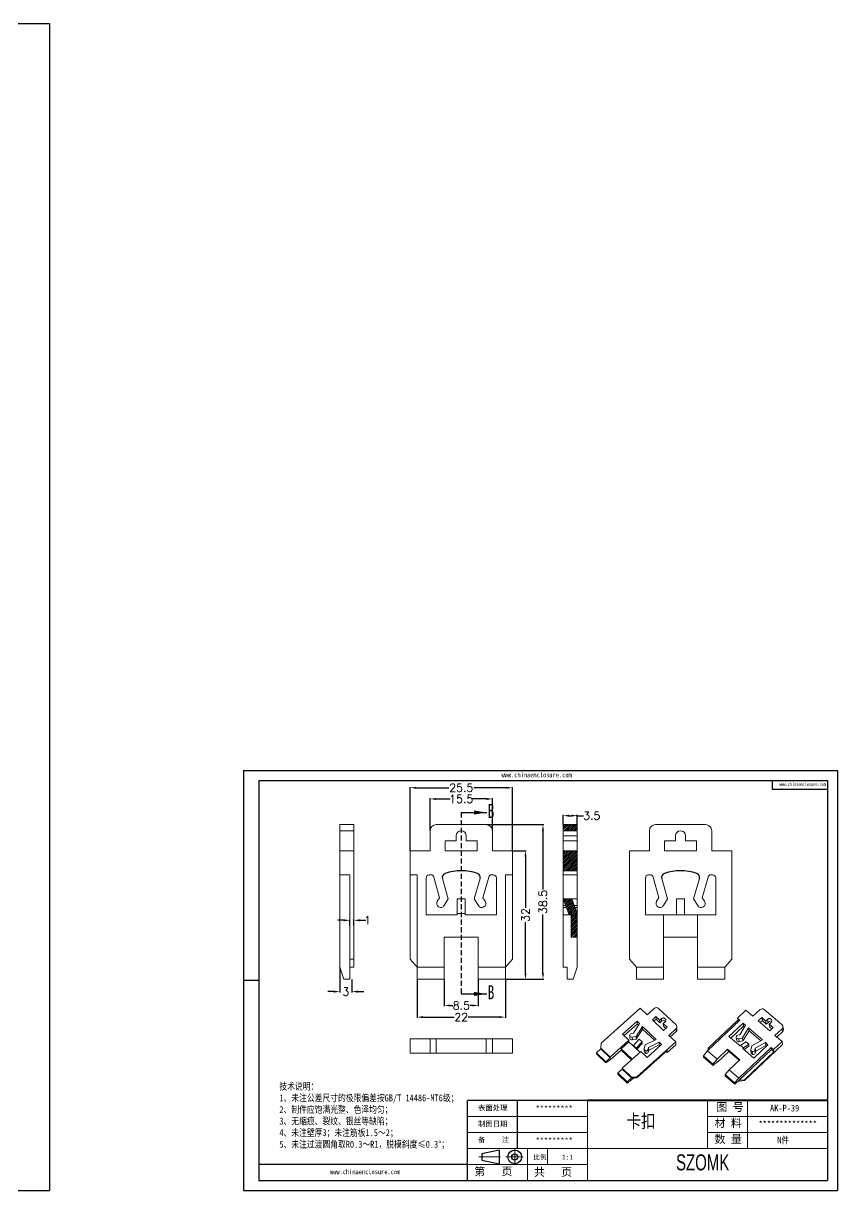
# Model space of a CAD drawing. Header units: inches. Extents: x 918 to 1969, y 1101 to 1392.
# Drawn here: x 1765.8 to 1968.7, y 1101 to 1391.8 of the extents above; entities that cross this region are included whole.
import ezdxf

# ---------------------------------------------------------------- set-up
doc = ezdxf.new("R2010")
doc.units = ezdxf.units.IN
doc.linetypes.add('CENTER2', pattern=[28.575, 19.05, -3.175, 3.175, -3.175])
doc.linetypes.add('HIDDEN', pattern=[1.905, 1.27, -0.635])
doc.layers.add('文字', color=81, linetype='Continuous')
for name, color, linetype, lineweight in [('粗实线', 7, 'Continuous', 30), ('细实线', 3, 'Continuous', 9), ('细点划线', 2, 'CENTER2', 9)]:
    doc.layers.add(name, color=color, linetype=linetype, lineweight=lineweight)
doc.styles.add('SLDTEXTSTYLE5', font='TXT', dxfattribs={"width": 0.7})
doc.styles.get("Standard").update_dxf_attribs({"font": 'txt', "bigfont": 'gbcbig.shx'})
doc.styles.add('宋体', font='', dxfattribs={"width": 0.8, "height": 3.5})
doc.styles.add('长仿宋', font='', dxfattribs={"width": 0.7, "height": 4})
doc.styles.get('宋体').set_extended_font_data('SimSun')
doc.styles.get('长仿宋').set_extended_font_data('SimSun')
doc.dimstyles.new('2', dxfattribs={"dimtxt": 2, "dimasz": 1.5, "dimexe": 0.18, "dimexo": 0.0625, "dimgap": 0.1, "dimtad": 0, "dimzin": 12, "dimdsep": 46, "dimtxsty": 'Standard', "dimcen": 0.5, "dimclrd": 3, "dimclre": 3, "dimadec": 0, "dimazin": 0, "dimtfac": 1, "dimtofl": 0, "dimtmove": 0, "dimatfit": 3, "dimfxl": 0, "dimtolj": 1, "dimtzin": 0, "dimarcsym": 0})

# ---------------------------------------------------------------- blocks, each defined once
blk = doc.blocks.new('*D100')
at = {"color": 3, "lineweight": -2, "transparency": 16777216}
for p, q in [((1900.37, 1192.24), (1900.37, 1194.59)), ((1901.87, 1194.41), (1902.37, 1194.41)), ((1903.87, 1192.24), (1903.87, 1194.59)), ((1903.87, 1194.41), (1905.37, 1194.41))]:
    blk.add_line(p, q, dxfattribs=at)
at = {"color": 3, "transparency": 16777216}
for points in [[(1901.87, 1194.66), (1901.87, 1194.16), (1900.37, 1194.41)], [(1902.37, 1194.66), (1902.37, 1194.16), (1903.87, 1194.41)]]:
    blk.add_solid(points, dxfattribs=at)
at = {"layer": 'Defpoints', "color": 0, "transparency": 16777216}
for p in [(1900.37, 1192.18), (1903.87, 1194.41), (1903.87, 1192.18)]:
    blk.add_point(p, dxfattribs=at)
at = {"color": 0, "transparency": 16777216, "insert": (1907.47, 1194.41), "char_height": 2, "attachment_point": 5}
blk.add_mtext('\\A1;3.5', dxfattribs=at)
blk = doc.blocks.new('*D101')
at = {"color": 3, "lineweight": -2, "transparency": 16777216}
for p, q in [((1887.76, 1185.68), (1891.14, 1185.68)), ((1890.96, 1184.18), (1890.96, 1171.44)), ((1890.96, 1155.18), (1890.96, 1167.91)), ((1886.01, 1153.68), (1891.14, 1153.68))]:
    blk.add_line(p, q, dxfattribs=at)
at = {"color": 3, "transparency": 16777216}
for points in [[(1890.71, 1184.18), (1891.21, 1184.18), (1890.96, 1185.68)], [(1890.71, 1155.18), (1891.21, 1155.18), (1890.96, 1153.68)]]:
    blk.add_solid(points, dxfattribs=at)
at = {"layer": 'Defpoints', "color": 0, "transparency": 16777216}
for p in [(1887.7, 1185.68), (1890.96, 1185.68), (1885.95, 1153.68)]:
    blk.add_point(p, dxfattribs=at)
at = {"color": 0, "transparency": 16777216, "insert": (1890.96, 1169.68), "char_height": 2, "attachment_point": 5, "rotation": 90}
blk.add_mtext('\\A1;32', dxfattribs=at)
blk = doc.blocks.new('*D102')
at = {"color": 3, "lineweight": -2, "transparency": 16777216}
for p, q in [((1881.26, 1192.18), (1895.49, 1192.18)), ((1895.31, 1190.68), (1895.31, 1176.03)), ((1895.31, 1155.18), (1895.31, 1169.83)), ((1886.01, 1153.68), (1895.49, 1153.68))]:
    blk.add_line(p, q, dxfattribs=at)
at = {"color": 3, "transparency": 16777216}
for points in [[(1895.06, 1190.68), (1895.56, 1190.68), (1895.31, 1192.18)], [(1895.06, 1155.18), (1895.56, 1155.18), (1895.31, 1153.68)]]:
    blk.add_solid(points, dxfattribs=at)
at = {"layer": 'Defpoints', "color": 0, "transparency": 16777216}
for p in [(1881.2, 1192.18), (1885.95, 1153.68), (1895.31, 1153.68)]:
    blk.add_point(p, dxfattribs=at)
at = {"color": 0, "transparency": 16777216, "insert": (1895.31, 1172.93), "char_height": 2, "attachment_point": 5, "rotation": 90}
blk.add_mtext('\\A1;38.5', dxfattribs=at)
blk = doc.blocks.new('*D103')
at = {"color": 3, "lineweight": -2, "transparency": 16777216}
for p, q in [((1870.7, 1153.61), (1870.7, 1146.95)), ((1879.2, 1153.61), (1879.2, 1146.95)), ((1872.2, 1147.13), (1872.85, 1147.13)), ((1877.7, 1147.13), (1877.05, 1147.13))]:
    blk.add_line(p, q, dxfattribs=at)
at = {"color": 3, "transparency": 16777216}
for points in [[(1872.2, 1147.38), (1872.2, 1146.88), (1870.7, 1147.13)], [(1877.7, 1147.38), (1877.7, 1146.88), (1879.2, 1147.13)]]:
    blk.add_solid(points, dxfattribs=at)
at = {"layer": 'Defpoints', "color": 0, "transparency": 16777216}
for p in [(1870.7, 1153.68), (1879.2, 1153.68), (1879.2, 1147.13)]:
    blk.add_point(p, dxfattribs=at)
at = {"color": 0, "transparency": 16777216, "insert": (1874.95, 1147.13), "char_height": 2, "attachment_point": 5}
blk.add_mtext('\\A1;8.5', dxfattribs=at)
blk = doc.blocks.new('*D104')
at = {"color": 3, "lineweight": -2, "transparency": 16777216}
for p, q in [((1863.95, 1153.61), (1863.95, 1144.06)), ((1885.95, 1153.61), (1885.95, 1144.06)), ((1865.45, 1144.24), (1873.18, 1144.24)), ((1884.45, 1144.24), (1876.71, 1144.24))]:
    blk.add_line(p, q, dxfattribs=at)
at = {"color": 3, "transparency": 16777216}
for points in [[(1865.45, 1144.49), (1865.45, 1143.99), (1863.95, 1144.24)], [(1884.45, 1144.49), (1884.45, 1143.99), (1885.95, 1144.24)]]:
    blk.add_solid(points, dxfattribs=at)
at = {"layer": 'Defpoints', "color": 0, "transparency": 16777216}
for p in [(1863.95, 1153.68), (1885.95, 1153.68), (1885.95, 1144.24)]:
    blk.add_point(p, dxfattribs=at)
at = {"color": 0, "transparency": 16777216, "insert": (1874.95, 1144.24), "char_height": 2, "attachment_point": 5}
blk.add_mtext('\\A1;22', dxfattribs=at)
blk = doc.blocks.new('*D105')
at = {"color": 3, "lineweight": -2, "transparency": 16777216}
for p, q in [((1867.2, 1190.74), (1867.2, 1198.75)), ((1868.7, 1198.57), (1872.18, 1198.57)), ((1881.2, 1198.57), (1877.71, 1198.57)), ((1882.7, 1190.74), (1882.7, 1198.75))]:
    blk.add_line(p, q, dxfattribs=at)
at = {"color": 3, "transparency": 16777216}
for points in [[(1868.7, 1198.82), (1868.7, 1198.32), (1867.2, 1198.57)], [(1881.2, 1198.82), (1881.2, 1198.32), (1882.7, 1198.57)]]:
    blk.add_solid(points, dxfattribs=at)
at = {"layer": 'Defpoints', "color": 0, "transparency": 16777216}
for p in [(1882.7, 1198.57), (1867.2, 1190.68), (1882.7, 1190.68)]:
    blk.add_point(p, dxfattribs=at)
at = {"color": 0, "transparency": 16777216, "insert": (1874.95, 1198.57), "char_height": 2, "attachment_point": 5}
blk.add_mtext('\\A1;15.5', dxfattribs=at)
blk = doc.blocks.new('*D106')
at = {"color": 3, "lineweight": -2, "transparency": 16777216}
for p, q in [((1862.2, 1185.74), (1862.2, 1201.55)), ((1863.7, 1201.37), (1871.85, 1201.37)), ((1886.2, 1201.37), (1878.05, 1201.37)), ((1887.7, 1185.74), (1887.7, 1201.55))]:
    blk.add_line(p, q, dxfattribs=at)
at = {"color": 3, "transparency": 16777216}
for points in [[(1863.7, 1201.62), (1863.7, 1201.12), (1862.2, 1201.37)], [(1886.2, 1201.62), (1886.2, 1201.12), (1887.7, 1201.37)]]:
    blk.add_solid(points, dxfattribs=at)
at = {"layer": 'Defpoints', "color": 0, "transparency": 16777216}
for p in [(1887.7, 1201.37), (1862.2, 1185.68), (1887.7, 1185.68)]:
    blk.add_point(p, dxfattribs=at)
at = {"color": 0, "transparency": 16777216, "insert": (1874.95, 1201.37), "char_height": 2, "attachment_point": 5}
blk.add_mtext('\\A1;25.5', dxfattribs=at)
blk = doc.blocks.new('*D107')
at = {"color": 3, "lineweight": -2, "transparency": 16777216}
for p, q in [((1845.69, 1168.35), (1844.19, 1168.35)), ((1847.19, 1167.08), (1847.19, 1168.53)), ((1848.19, 1167.08), (1848.19, 1168.53)), ((1849.69, 1168.35), (1851.19, 1168.35))]:
    blk.add_line(p, q, dxfattribs=at)
at = {"color": 3, "transparency": 16777216}
for points in [[(1845.69, 1168.6), (1845.69, 1168.1), (1847.19, 1168.35)], [(1849.69, 1168.6), (1849.69, 1168.1), (1848.19, 1168.35)]]:
    blk.add_solid(points, dxfattribs=at)
at = {"layer": 'Defpoints', "color": 0, "transparency": 16777216}
for p in [(1847.19, 1167.02), (1848.19, 1168.35), (1848.19, 1167.02)]:
    blk.add_point(p, dxfattribs=at)
at = {"color": 0, "transparency": 16777216, "insert": (1851.62, 1168.35), "char_height": 2, "attachment_point": 5}
blk.add_mtext('\\A1;1', dxfattribs=at)
blk = doc.blocks.new('*D108')
at = {"color": 3, "lineweight": -2, "transparency": 16777216}
for p, q in [((1844.69, 1156.61), (1844.69, 1150.4)), ((1847.69, 1153.61), (1847.69, 1150.4)), ((1843.19, 1150.58), (1841.69, 1150.58)), ((1849.19, 1150.58), (1850.69, 1150.58))]:
    blk.add_line(p, q, dxfattribs=at)
at = {"color": 3, "transparency": 16777216}
for points in [[(1843.19, 1150.83), (1843.19, 1150.33), (1844.69, 1150.58)], [(1849.19, 1150.83), (1849.19, 1150.33), (1847.69, 1150.58)]]:
    blk.add_solid(points, dxfattribs=at)
at = {"layer": 'Defpoints', "color": 0, "transparency": 16777216}
for p in [(1844.69, 1156.68), (1847.69, 1153.68), (1844.69, 1150.58)]:
    blk.add_point(p, dxfattribs=at)
at = {"color": 0, "transparency": 16777216, "insert": (1846.19, 1150.58), "char_height": 2, "attachment_point": 5}
blk.add_mtext('\\A1;3', dxfattribs=at)

msp = doc.modelspace()

# ---------------------------------------------------------------- hatches: boundary and pattern name
at = {"linetype": 'Continuous', "lineweight": 0}
h = msp.add_hatch(dxfattribs=at)
h.set_pattern_fill('ANSI31', color=4, scale=0.1, angle=3e-322, style=0)
h.paths.add_polyline_path([(1903.873, 1192.177), (1900.373, 1192.177), (1900.373, 1190.677), (1903.873, 1190.677)], flags=0)
h = msp.add_hatch()
h.set_pattern_fill('ANSI31', color=4, scale=0.1)
h.paths.add_polyline_path([(1903.873, 1185.677), (1900.373, 1185.677), (1900.373, 1180.677), (1903.873, 1180.677)])
h = msp.add_hatch(dxfattribs=at)
h.set_pattern_fill('ANSI31', color=4, scale=0.1, angle=3e-322, style=0)
h.paths.add_polyline_path([(1902.373, 1169.677), (1902.373, 1164.177), (1903.873, 1164.177), (1903.873, 1170.04), (1902.509, 1173.677), (1900.373, 1173.677), (1901.873, 1169.677)], flags=0)

# ---------------------------------------------------------------- linework, layer by layer
for p, q in [((1361.166, 1391.774), (1772.388, 1391.774)), ((1772.388, 1391.774), (1772.388, 1101.011)), ((1820.697, 1205.686), (1968.737, 1205.686)), ((1820.697, 1205.686), (1820.697, 1101.011)), ((1968.737, 1205.686), (1968.737, 1101.011)), ((1824.528, 1203.193), (1966.245, 1203.193)), ((1824.528, 1203.193), (1824.528, 1103.503)), ((1952.399, 1203.193), (1952.399, 1201.03)), ((1952.399, 1201.03), (1966.245, 1201.03)), ((1966.245, 1203.193), (1966.245, 1103.503)), ((1824.528, 1153.348), (1820.697, 1153.348)), ((1820.697, 1149.471), (1820.697, 1101.011)), ((1906.431, 1123.441), (1876.524, 1123.441)), ((1876.524, 1103.503), (1876.524, 1123.441)), ((1888.985, 1111.478), (1888.985, 1123.441)), ((1876.524, 1107.491), (1824.528, 1107.491)), ((1824.528, 1103.503), (1966.245, 1103.503)), ((1361.166, 1101.011), (1772.388, 1101.011)), ((1820.697, 1101.011), (1968.737, 1101.011)), ((1820.697, 1101.011), (1889.234, 1101.011))]:
    msp.add_line(p, q)
at = {"color": 1, "linetype": 'HIDDEN', "lineweight": 30}
msp.add_line((1874.946, 1195.2), (1874.946, 1150.015), dxfattribs=at)
at = {"color": 7, "linetype": 'Continuous', "lineweight": 30}
for p, q in [((1874.946, 1195.2), (1881.296, 1195.2)), ((1874.946, 1150.015), (1881.296, 1150.015))]:
    msp.add_line(p, q, dxfattribs=at)
at = {"color": 7, "linetype": 'Continuous', "lineweight": 15}
for p, q in [((1844.691, 1192.177), (1848.191, 1192.177)), ((1844.691, 1190.677), (1844.691, 1192.177)), ((1848.191, 1192.177), (1848.191, 1190.677)), ((1881.196, 1192.177), (1868.696, 1192.177)), ((1900.373, 1192.177), (1900.373, 1190.677)), ((1900.373, 1192.177), (1903.873, 1192.177)), ((1903.873, 1192.177), (1903.873, 1190.677)), ((1923.345, 1192.177), (1935.845, 1192.177)), ((1848.191, 1190.677), (1844.691, 1190.677)), ((1844.691, 1185.677), (1844.691, 1190.677)), ((1848.191, 1185.677), (1848.191, 1190.677)), ((1867.196, 1185.677), (1867.196, 1190.677)), ((1873.696, 1189.427), (1873.696, 1188.177)), ((1876.196, 1188.177), (1876.196, 1189.427)), ((1882.696, 1185.677), (1882.696, 1190.677)), ((1900.373, 1190.677), (1900.373, 1189.427)), ((1903.873, 1190.677), (1900.373, 1190.677)), ((1900.373, 1189.427), (1903.873, 1189.427)), ((1900.373, 1189.427), (1900.373, 1188.177)), ((1903.873, 1189.427), (1903.873, 1190.677)), ((1903.873, 1188.177), (1903.873, 1189.427)), ((1921.845, 1185.677), (1921.845, 1190.677)), ((1928.345, 1189.427), (1928.345, 1188.177)), ((1930.845, 1188.177), (1930.845, 1189.427)), ((1937.345, 1185.677), (1937.345, 1190.677)), ((1870.946, 1188.177), (1870.946, 1185.677)), ((1873.696, 1188.177), (1870.946, 1188.177)), ((1878.946, 1188.177), (1876.196, 1188.177)), ((1878.946, 1185.677), (1878.946, 1188.177)), ((1903.873, 1188.177), (1900.373, 1188.177)), ((1900.373, 1188.177), (1900.373, 1185.677)), ((1903.873, 1185.677), (1903.873, 1188.177)), ((1928.345, 1188.177), (1925.595, 1188.177)), ((1925.595, 1188.177), (1925.595, 1185.677)), ((1933.595, 1188.177), (1930.845, 1188.177)), ((1933.595, 1185.677), (1933.595, 1188.177)), ((1844.691, 1179.677), (1844.691, 1185.677)), ((1848.191, 1185.677), (1844.691, 1185.677)), ((1848.191, 1158.677), (1848.191, 1185.677)), ((1862.196, 1185.677), (1862.196, 1179.677)), ((1862.196, 1185.677), (1867.196, 1185.677)), ((1870.946, 1185.677), (1878.946, 1185.677)), ((1887.696, 1185.677), (1882.696, 1185.677)), ((1887.696, 1179.677), (1887.696, 1185.677)), ((1900.373, 1185.677), (1900.373, 1179.677)), ((1900.373, 1185.677), (1903.873, 1185.677)), ((1903.873, 1185.677), (1903.873, 1179.677)), ((1916.845, 1158.677), (1916.845, 1185.677)), ((1916.845, 1185.677), (1921.845, 1185.677)), ((1925.595, 1185.677), (1933.595, 1185.677)), ((1942.345, 1185.677), (1937.345, 1185.677)), ((1942.345, 1185.677), (1942.345, 1158.677)), ((1903.873, 1180.677), (1900.373, 1180.677)), ((1847.191, 1179.677), (1844.691, 1179.677)), ((1844.691, 1156.677), (1844.691, 1179.677)), ((1847.191, 1179.677), (1847.191, 1158.677)), ((1863.946, 1179.677), (1862.196, 1179.677)), ((1862.196, 1179.677), (1862.196, 1158.677)), ((1863.946, 1156.677), (1863.946, 1179.677)), ((1866.196, 1178.927), (1866.196, 1169.677)), ((1867.376, 1179.677), (1866.946, 1179.677)), ((1868.099, 1179.129), (1869.533, 1173.985)), ((1871.696, 1173.677), (1870.267, 1178.798)), ((1878.196, 1173.677), (1879.624, 1178.798)), ((1881.793, 1179.129), (1880.358, 1173.985)), ((1882.946, 1179.677), (1882.515, 1179.677)), ((1883.696, 1169.677), (1883.696, 1178.927)), ((1885.946, 1179.677), (1887.696, 1179.677)), ((1885.946, 1156.677), (1885.946, 1179.677)), ((1887.696, 1179.677), (1887.696, 1158.677)), ((1903.873, 1179.677), (1900.373, 1179.677)), ((1900.373, 1173.677), (1900.373, 1179.677)), ((1903.873, 1173.677), (1903.873, 1179.677)), ((1920.845, 1178.927), (1920.845, 1169.677)), ((1922.025, 1179.677), (1921.595, 1179.677)), ((1922.748, 1179.129), (1924.183, 1173.985)), ((1926.345, 1173.677), (1924.916, 1178.798)), ((1932.845, 1173.677), (1934.273, 1178.798)), ((1936.442, 1179.129), (1935.007, 1173.985)), ((1937.595, 1179.677), (1937.164, 1179.677)), ((1938.345, 1169.677), (1938.345, 1178.927)), ((1869.533, 1173.985), (1868.973, 1173.081)), ((1870.672, 1172.027), (1871.696, 1173.677)), ((1873.946, 1170.04), (1873.946, 1173.677)), ((1873.946, 1173.677), (1875.946, 1173.677)), ((1875.946, 1170.04), (1875.946, 1173.677)), ((1879.219, 1172.027), (1878.196, 1173.677)), ((1880.358, 1173.985), (1880.919, 1173.081)), ((1901.873, 1169.677), (1900.373, 1173.677)), ((1902.509, 1173.677), (1900.373, 1173.677)), ((1900.373, 1172.027), (1900.373, 1173.677)), ((1900.373, 1171.554), (1900.373, 1172.027)), ((1902.509, 1173.677), (1903.873, 1170.04)), ((1902.509, 1173.677), (1903.873, 1173.677)), ((1903.873, 1172.027), (1903.873, 1173.677)), ((1903.873, 1172.027), (1903.873, 1171.554)), ((1924.183, 1173.985), (1923.622, 1173.081)), ((1925.322, 1172.027), (1926.345, 1173.677)), ((1928.595, 1169.677), (1928.595, 1173.677)), ((1930.595, 1173.677), (1928.595, 1173.677)), ((1930.595, 1169.677), (1930.595, 1173.677)), ((1933.868, 1172.027), (1932.845, 1173.677)), ((1935.007, 1173.985), (1935.568, 1173.081)), ((1866.196, 1169.677), (1873.946, 1169.677)), ((1873.946, 1170.04), (1875.946, 1170.04)), ((1873.946, 1169.677), (1873.946, 1170.04)), ((1875.946, 1170.04), (1875.946, 1169.677)), ((1875.946, 1169.677), (1883.696, 1169.677)), ((1900.373, 1171.554), (1901.169, 1171.554)), ((1900.373, 1171.554), (1900.373, 1169.677)), ((1901.873, 1169.677), (1900.373, 1169.677)), ((1900.373, 1156.677), (1900.373, 1169.677)), ((1902.373, 1169.677), (1901.873, 1169.677)), ((1902.373, 1164.177), (1902.373, 1169.677)), ((1903.305, 1171.554), (1903.873, 1171.554)), ((1903.873, 1170.04), (1903.873, 1171.554)), ((1903.873, 1170.04), (1903.873, 1164.177)), ((1920.845, 1169.677), (1925.345, 1169.677)), ((1925.345, 1156.677), (1925.345, 1169.677)), ((1928.595, 1169.677), (1925.345, 1169.677)), ((1928.595, 1169.677), (1930.595, 1169.677)), ((1933.845, 1169.677), (1930.595, 1169.677)), ((1933.845, 1169.677), (1933.845, 1156.677)), ((1933.845, 1169.677), (1938.345, 1169.677)), ((1879.196, 1164.177), (1870.696, 1164.177)), ((1870.696, 1164.177), (1870.696, 1156.677)), ((1879.196, 1156.677), (1879.196, 1164.177)), ((1903.873, 1164.177), (1902.373, 1164.177)), ((1903.873, 1156.677), (1903.873, 1164.177)), ((1925.345, 1164.177), (1933.845, 1164.177)), ((1847.191, 1156.677), (1847.191, 1158.677)), ((1848.191, 1158.677), (1847.191, 1158.677)), ((1848.191, 1158.677), (1848.191, 1156.677)), ((1863.946, 1156.677), (1862.196, 1158.677)), ((1885.946, 1156.677), (1887.696, 1158.677)), ((1916.845, 1158.677), (1918.595, 1156.677)), ((1942.345, 1158.677), (1940.595, 1156.677)), ((1845.691, 1153.677), (1844.691, 1156.677)), ((1848.191, 1156.677), (1847.191, 1156.677)), ((1847.191, 1156.677), (1847.191, 1153.677)), ((1870.696, 1156.677), (1863.946, 1156.677)), ((1863.946, 1156.677), (1863.946, 1153.677)), ((1870.696, 1156.677), (1870.696, 1153.677)), ((1885.946, 1156.677), (1879.196, 1156.677)), ((1879.196, 1153.677), (1879.196, 1156.677)), ((1885.946, 1153.677), (1885.946, 1156.677)), ((1900.373, 1156.677), (1901.373, 1156.677)), ((1901.373, 1156.677), (1901.373, 1153.677)), ((1902.873, 1153.677), (1903.873, 1156.677)), ((1925.345, 1156.677), (1918.595, 1156.677)), ((1918.595, 1156.677), (1918.595, 1153.677)), ((1925.345, 1156.677), (1925.345, 1153.677)), ((1940.595, 1156.677), (1933.845, 1156.677)), ((1933.845, 1153.677), (1933.845, 1156.677)), ((1940.595, 1153.677), (1940.595, 1156.677)), ((1847.191, 1153.677), (1845.691, 1153.677)), ((1870.696, 1153.677), (1863.946, 1153.677)), ((1885.946, 1153.677), (1879.196, 1153.677)), ((1902.873, 1153.677), (1901.373, 1153.677)), ((1918.595, 1153.677), (1925.345, 1153.677)), ((1933.845, 1153.677), (1940.595, 1153.677)), ((1909.828, 1137.745), (1919.515, 1146.448)), ((1919.515, 1146.448), (1921.256, 1144.8)), ((1921.256, 1144.8), (1923.05, 1146.412)), ((1924.111, 1146.401), (1928.464, 1142.281)), ((1945.872, 1145.979), (1943.763, 1143.989)), ((1945.872, 1145.979), (1947.641, 1144.439)), ((1947.641, 1144.439), (1949.399, 1146.097)), ((1954.878, 1142.283), (1950.457, 1146.132)), ((1918.755, 1143.196), (1915.168, 1139.973)), ((1919.365, 1142.619), (1918.755, 1143.196)), ((1918.755, 1143.196), (1918.771, 1142.518)), ((1923.459, 1144.37), (1922.562, 1143.564)), ((1922.562, 1143.564), (1925.348, 1140.927)), ((1922.937, 1143.209), (1923.475, 1143.692)), ((1924.417, 1143.463), (1923.459, 1144.37)), ((1923.459, 1144.37), (1923.475, 1143.692)), ((1923.475, 1143.692), (1924.432, 1142.786)), ((1924.865, 1143.866), (1924.417, 1143.463)), ((1924.432, 1142.786), (1924.417, 1143.463)), ((1924.432, 1142.786), (1924.881, 1143.189)), ((1924.865, 1143.866), (1924.881, 1143.189)), ((1925.287, 1142.639), (1925.736, 1143.042)), ((1936.296, 1135.824), (1944.382, 1143.45)), ((1943.853, 1143.457), (1936.47, 1136.494)), ((1945.178, 1142.757), (1941.662, 1139.442)), ((1944.382, 1143.45), (1943.763, 1143.989)), ((1943.853, 1143.457), (1943.763, 1143.989)), ((1944.132, 1143.214), (1943.853, 1143.457)), ((1945.797, 1142.218), (1945.178, 1142.757)), ((1945.304, 1142.013), (1945.178, 1142.757)), ((1949.846, 1144.113), (1948.968, 1143.284)), ((1948.968, 1143.284), (1951.797, 1140.821)), ((1949.443, 1142.87), (1949.972, 1143.369)), ((1950.819, 1143.266), (1949.846, 1144.113)), ((1949.972, 1143.369), (1949.846, 1144.113)), ((1949.972, 1143.369), (1950.945, 1142.522)), ((1951.259, 1143.681), (1950.819, 1143.266)), ((1950.945, 1142.522), (1950.819, 1143.266)), ((1950.945, 1142.522), (1951.384, 1142.936)), ((1951.384, 1142.936), (1951.259, 1143.681)), ((1951.703, 1142.496), (1952.143, 1142.911)), ((1915.168, 1139.973), (1916.735, 1138.489)), ((1915.543, 1139.618), (1918.771, 1142.518)), ((1917.876, 1140.261), (1917.356, 1140.154)), ((1919.365, 1142.619), (1917.876, 1140.261)), ((1918.518, 1139.449), (1920.088, 1141.935)), ((1918.534, 1138.771), (1920.103, 1141.257)), ((1918.771, 1142.518), (1919.103, 1142.204)), ((1923.517, 1138.689), (1920.088, 1141.935)), ((1920.088, 1141.935), (1920.103, 1141.257)), ((1920.103, 1141.257), (1923.06, 1138.458)), ((1926.245, 1141.733), (1925.287, 1142.639)), ((1925.287, 1142.639), (1925.303, 1141.962)), ((1925.303, 1141.962), (1925.886, 1141.41)), ((1925.348, 1140.927), (1926.245, 1141.733)), ((1926.654, 1139.691), (1928.448, 1141.303)), ((1927.029, 1139.337), (1928.463, 1140.625)), ((1928.463, 1140.625), (1928.448, 1141.303)), ((1928.691, 1141.137), (1928.675, 1141.814)), ((1942.138, 1139.027), (1945.304, 1142.013)), ((1944.358, 1139.842), (1943.841, 1139.715)), ((1945.797, 1142.218), (1944.358, 1139.842)), ((1945.014, 1139.074), (1946.531, 1141.579)), ((1945.14, 1138.33), (1946.657, 1140.835)), ((1945.304, 1142.013), (1945.545, 1141.803)), ((1950.015, 1138.547), (1946.531, 1141.579)), ((1946.657, 1140.835), (1946.531, 1141.579)), ((1946.657, 1140.835), (1949.566, 1138.302)), ((1952.676, 1141.65), (1951.703, 1142.496)), ((1951.703, 1142.496), (1951.829, 1141.752)), ((1951.797, 1140.821), (1952.676, 1141.65)), ((1951.829, 1141.752), (1952.326, 1141.319)), ((1953.124, 1139.666), (1954.882, 1141.324)), ((1953.6, 1139.252), (1955.007, 1140.579)), ((1955.007, 1140.579), (1954.882, 1141.324)), ((1955.216, 1141.166), (1955.09, 1141.911)), ((1862.196, 1138.795), (1862.196, 1135.295)), ((1862.196, 1138.795), (1867.196, 1138.795)), ((1867.196, 1135.295), (1867.196, 1138.795)), ((1867.196, 1138.795), (1868.696, 1138.795)), ((1868.696, 1138.795), (1868.696, 1135.295)), ((1881.196, 1138.795), (1868.696, 1138.795)), ((1881.196, 1135.295), (1881.196, 1138.795)), ((1881.196, 1138.795), (1882.696, 1138.795)), ((1882.696, 1138.795), (1882.696, 1135.295)), ((1887.696, 1138.795), (1882.696, 1138.795)), ((1887.696, 1138.795), (1887.696, 1135.295)), ((1909.828, 1137.745), (1909.72, 1136.524)), ((1912.071, 1134.299), (1916.735, 1138.489)), ((1916.744, 1138.102), (1914.771, 1136.329)), ((1916.744, 1138.102), (1916.735, 1138.489)), ((1917.876, 1137.031), (1916.744, 1138.102)), ((1916.963, 1139.693), (1916.979, 1139.015)), ((1916.99, 1138.927), (1916.975, 1139.604)), ((1916.99, 1138.927), (1916.979, 1139.015)), ((1917.57, 1139.254), (1918.518, 1139.449)), ((1917.57, 1139.254), (1917.585, 1138.577)), ((1917.585, 1138.577), (1918.534, 1138.771)), ((1917.873, 1137.128), (1919.302, 1138.708)), ((1917.873, 1137.128), (1918.57, 1136.469)), ((1917.876, 1137.031), (1917.873, 1137.128)), ((1918.572, 1136.372), (1917.876, 1137.031)), ((1918.518, 1139.449), (1918.534, 1138.771)), ((1918.57, 1136.469), (1919.998, 1138.048)), ((1928.395, 1138.043), (1918.709, 1129.341)), ((1918.73, 1136.222), (1920.008, 1137.635)), ((1919.998, 1138.048), (1919.302, 1138.708)), ((1920.008, 1137.635), (1919.998, 1138.048)), ((1920.546, 1136.438), (1920.782, 1137.307)), ((1920.782, 1137.307), (1923.517, 1138.689)), ((1921.262, 1134.205), (1924.85, 1137.428)), ((1924.24, 1138.005), (1921.645, 1136.693)), ((1924.256, 1137.327), (1921.661, 1136.016)), ((1924.85, 1137.428), (1924.24, 1138.005)), ((1924.24, 1138.005), (1924.256, 1137.327)), ((1924.256, 1137.327), (1924.49, 1137.105)), ((1928.411, 1137.366), (1926.258, 1135.432)), ((1928.395, 1138.043), (1926.654, 1139.691)), ((1928.395, 1138.043), (1928.411, 1137.366)), ((1941.662, 1139.442), (1944.404, 1137.055)), ((1943.464, 1139.195), (1943.589, 1138.451)), ((1943.472, 1139.159), (1943.597, 1138.415)), ((1943.597, 1138.415), (1943.589, 1138.451)), ((1944.072, 1138.842), (1945.014, 1139.074)), ((1944.072, 1138.842), (1944.198, 1138.098)), ((1944.198, 1138.098), (1945.14, 1138.33)), ((1944.404, 1137.055), (1944.531, 1137.175)), ((1944.531, 1137.175), (1945.859, 1138.091)), ((1944.531, 1137.175), (1945.239, 1136.559)), ((1945.14, 1138.33), (1945.014, 1139.074)), ((1945.239, 1136.559), (1946.567, 1137.475)), ((1945.416, 1136.174), (1946.643, 1137.021)), ((1945.526, 1128.429), (1955.018, 1137.382)), ((1945.859, 1138.091), (1946.567, 1137.475)), ((1946.567, 1137.475), (1946.643, 1137.021)), ((1947.095, 1136.21), (1947.313, 1137.073)), ((1947.313, 1137.073), (1950.015, 1138.547)), ((1947.853, 1134.053), (1951.368, 1137.368)), ((1950.749, 1137.907), (1948.187, 1136.509)), ((1950.875, 1137.163), (1948.312, 1135.765)), ((1951.368, 1137.368), (1950.749, 1137.907)), ((1950.875, 1137.163), (1950.749, 1137.907)), ((1950.875, 1137.163), (1951.018, 1137.038)), ((1952.783, 1136.137), (1954.892, 1138.126)), ((1954.892, 1138.126), (1953.124, 1139.666)), ((1955.018, 1137.382), (1954.892, 1138.126)), ((1862.196, 1135.295), (1867.196, 1135.295)), ((1868.696, 1135.295), (1867.196, 1135.295)), ((1881.196, 1135.295), (1868.696, 1135.295)), ((1882.696, 1135.295), (1881.196, 1135.295)), ((1887.696, 1135.295), (1882.696, 1135.295)), ((1909.725, 1136.33), (1908.649, 1135.364)), ((1908.649, 1135.364), (1910.999, 1133.139)), ((1908.649, 1135.364), (1908.655, 1135.073)), ((1908.655, 1135.073), (1911.006, 1132.848)), ((1912.071, 1134.299), (1909.72, 1136.524)), ((1909.72, 1136.524), (1909.725, 1136.33)), ((1912.075, 1134.106), (1909.725, 1136.33)), ((1912.075, 1134.106), (1910.999, 1133.139)), ((1912.071, 1134.299), (1912.075, 1134.106)), ((1912.087, 1133.622), (1914.777, 1136.039)), ((1914.771, 1136.329), (1914.777, 1136.039)), ((1914.771, 1136.329), (1917.516, 1133.731)), ((1914.777, 1136.039), (1917.362, 1133.592)), ((1919.695, 1135.688), (1915.031, 1131.498)), ((1918.572, 1136.372), (1918.57, 1136.469)), ((1919.49, 1135.503), (1918.572, 1136.372)), ((1926.247, 1135.916), (1918.713, 1129.147)), ((1919.695, 1135.688), (1921.262, 1134.205)), ((1920.531, 1136.316), (1920.547, 1135.638)), ((1920.925, 1135.202), (1920.91, 1135.88)), ((1921.645, 1136.693), (1921.516, 1136.217)), ((1921.516, 1136.217), (1921.532, 1135.54)), ((1921.661, 1136.016), (1921.532, 1135.54)), ((1921.645, 1136.693), (1921.661, 1136.016)), ((1925.99, 1135.685), (1926.258, 1135.432)), ((1926.247, 1135.916), (1926.258, 1135.432)), ((1936.296, 1135.824), (1935.278, 1134.617)), ((1937.665, 1132.538), (1935.278, 1134.617)), ((1935.332, 1134.298), (1935.278, 1134.617)), ((1937.719, 1132.219), (1935.332, 1134.298)), ((1938.684, 1133.745), (1936.296, 1135.824)), ((1936.432, 1135.952), (1936.47, 1136.494)), ((1941.321, 1136.232), (1938.684, 1133.745)), ((1941.646, 1135.677), (1938.81, 1133.001)), ((1944.327, 1133.615), (1941.321, 1136.232)), ((1941.375, 1135.913), (1941.321, 1136.232)), ((1944.177, 1133.473), (1941.375, 1135.913)), ((1944.078, 1129.049), (1952.164, 1136.676)), ((1944.168, 1128.518), (1952.254, 1136.144)), ((1945.239, 1136.559), (1945.111, 1136.439)), ((1945.111, 1136.439), (1947.853, 1134.053)), ((1952.873, 1135.605), (1945.49, 1128.642)), ((1947.088, 1136.04), (1947.214, 1135.296)), ((1947.469, 1135.679), (1947.595, 1134.935)), ((1948.187, 1136.509), (1948.067, 1136.037)), ((1948.067, 1136.037), (1948.193, 1135.292)), ((1948.312, 1135.765), (1948.187, 1136.509)), ((1948.312, 1135.765), (1948.193, 1135.292)), ((1952.254, 1136.144), (1952.164, 1136.676)), ((1952.164, 1136.676), (1952.783, 1136.137)), ((1952.254, 1136.144), (1952.873, 1135.605)), ((1952.873, 1135.605), (1952.783, 1136.137)), ((1911.006, 1132.848), (1910.999, 1133.139)), ((1911.006, 1132.848), (1912.087, 1133.622)), ((1913.959, 1130.337), (1915.035, 1131.304)), ((1917.382, 1129.273), (1915.031, 1131.498)), ((1915.035, 1131.304), (1915.031, 1131.498)), ((1917.386, 1129.08), (1915.035, 1131.304)), ((1938.684, 1133.745), (1937.665, 1132.538)), ((1937.719, 1132.219), (1937.665, 1132.538)), ((1937.719, 1132.219), (1938.774, 1133.214)), ((1938.674, 1133.119), (1938.81, 1133.001)), ((1938.774, 1133.214), (1938.81, 1133.001)), ((1940.672, 1129.921), (1941.691, 1131.128)), ((1941.691, 1131.128), (1944.327, 1133.615)), ((1944.078, 1129.049), (1941.691, 1131.128)), ((1913.959, 1130.337), (1916.31, 1128.113)), ((1913.959, 1130.337), (1913.966, 1130.047)), ((1913.966, 1130.047), (1916.316, 1127.822)), ((1916.31, 1128.113), (1917.386, 1129.08)), ((1917.397, 1128.595), (1916.316, 1127.822)), ((1918.709, 1129.341), (1917.382, 1129.273)), ((1917.382, 1129.273), (1917.386, 1129.08)), ((1917.386, 1129.08), (1918.713, 1129.147)), ((1917.397, 1128.595), (1917.969, 1129.109)), ((1918.709, 1129.341), (1918.713, 1129.147)), ((1943.06, 1127.842), (1940.672, 1129.921)), ((1940.672, 1129.921), (1940.726, 1129.602)), ((1943.114, 1127.523), (1940.726, 1129.602)), ((1943.06, 1127.842), (1944.078, 1129.049)), ((1944.168, 1128.518), (1943.114, 1127.523)), ((1944.068, 1128.423), (1944.204, 1128.305)), ((1944.168, 1128.518), (1945.49, 1128.642)), ((1944.204, 1128.305), (1944.168, 1128.518)), ((1945.526, 1128.429), (1944.204, 1128.305)), ((1945.526, 1128.429), (1945.49, 1128.642)), ((1916.31, 1128.113), (1916.316, 1127.822)), ((1943.114, 1127.523), (1943.06, 1127.842))]:
    msp.add_line(p, q, dxfattribs=at)
at = {"color": 8, "linetype": 'Continuous', "lineweight": 15}
for p, q in [((1900.373, 1172.027), (1900.992, 1172.027)), ((1903.128, 1172.027), (1903.873, 1172.027))]:
    msp.add_line(p, q, dxfattribs=at)
at = {"color": 7, "linetype": 'Continuous', "lineweight": 15, "flags": 128}
for points in [[(1925.736, 1143.042), (1925.804, 1143.114), (1925.858, 1143.196), (1925.897, 1143.284), (1925.919, 1143.377), (1925.925, 1143.472), (1925.914, 1143.566), (1925.886, 1143.658), (1925.842, 1143.744), (1925.783, 1143.822), (1925.711, 1143.89), (1925.628, 1143.946), (1925.536, 1143.989), (1925.438, 1144.017), (1925.336, 1144.03), (1925.232, 1144.027), (1925.131, 1144.008), (1925.034, 1143.975), (1924.945, 1143.927), (1924.865, 1143.866)], [(1952.143, 1142.911), (1952.209, 1142.984), (1952.262, 1143.066), (1952.299, 1143.154), (1952.32, 1143.247), (1952.323, 1143.34), (1952.31, 1143.432), (1952.281, 1143.521), (1952.235, 1143.603), (1952.175, 1143.677), (1952.102, 1143.741), (1952.018, 1143.792), (1951.926, 1143.83), (1951.827, 1143.853), (1951.725, 1143.861), (1951.622, 1143.854), (1951.521, 1143.832), (1951.425, 1143.794), (1951.337, 1143.744), (1951.259, 1143.681)]]:
    msp.add_lwpolyline(points, dxfattribs=at)
at = {"color": 7, "linetype": 'Continuous', "lineweight": 15}
for centre, radius, start, end in [((1868.696, 1190.677), 1.5, 90, 180), ((1881.196, 1190.677), 1.5, 0, 90), ((1923.345, 1190.677), 1.5, 90, 180), ((1935.845, 1190.677), 1.5, 0, 90), ((1874.946, 1189.427), 1.25, 0, 180), ((1929.595, 1189.427), 1.25, 0, 180), ((1866.946, 1178.927), 0.75, 90, 180), ((1867.376, 1178.927), 0.75, 15.58599, 90), ((1882.515, 1178.927), 0.75, 90, 164.41401), ((1882.946, 1178.927), 0.75, 0, 90), ((1921.595, 1178.927), 0.75, 90, 180), ((1922.025, 1178.927), 0.75, 15.58599, 90), ((1937.164, 1178.927), 0.75, 90, 164.41401), ((1937.595, 1178.927), 0.75, 0, 90), ((1869.822, 1172.554), 1, 148.19645, 238.19645), ((1869.822, 1172.554), 1, 238.19645, 328.19645), ((1880.069, 1172.554), 1, 211.80355, 301.80355), ((1880.069, 1172.554), 1, 301.80355, 31.80355), ((1924.472, 1172.554), 1, 148.19645, 238.19645), ((1924.472, 1172.554), 1, 238.19645, 328.19645), ((1934.718, 1172.554), 1, 211.80355, 301.80355), ((1934.718, 1172.554), 1, 301.80355, 31.80355), ((1923.574, 1145.818), 0.792, 47.38767, 131.43306), ((1949.948, 1145.514), 0.8, 50.5295, 133.30958), ((1925.317, 1142.699), 0.656, 40.74025, 131.70416), ((1951.843, 1142.446), 0.671, 55.70011, 133.12522), ((1917.43, 1139.696), 0.465, 99.14788, 191.37211), ((1928.017, 1141.799), 0.657, 310.96344, 47.18682), ((1928.024, 1141.127), 0.667, 311.19937, 0.85877), ((1954.46, 1141.802), 0.638, 311.4111, 48.97862), ((1954.565, 1141.067), 0.658, 312.16721, 8.63549), ((1917.455, 1139.74), 0.499, 195.818, 283.31357), ((1917.47, 1139.063), 0.499, 195.818, 283.31357), ((1943.93, 1139.255), 0.468, 100.86527, 191.86826), ((1943.935, 1139.309), 0.487, 197.96656, 286.38656), ((1944.06, 1138.565), 0.487, 197.96656, 286.38656), ((1920.992, 1136.331), 0.459, 166.5652, 259.6329), ((1921.012, 1135.659), 0.465, 182.60511, 259.29549), ((1921.034, 1136.369), 0.505, 255.72477, 342.4547), ((1921.05, 1135.692), 0.505, 255.72477, 342.4547), ((1947.524, 1136.115), 0.439, 167.43217, 262.81342), ((1947.655, 1135.38), 0.449, 190.75951, 262.30878), ((1947.571, 1136.187), 0.518, 258.571, 343.09865), ((1947.697, 1135.443), 0.518, 258.571, 343.09865)]:
    msp.add_arc(centre, radius, start, end, dxfattribs=at)
for centre, radius, start, end in [((1874.946, 1168.056), 12.621, 71.35491, 108.64509), ((1929.595, 1168.056), 12.621, 71.35491, 108.64509), ((1871.23, 1179.067), 1, 108.64509, 195.58599), ((1878.661, 1179.067), 1, 344.41401, 71.35491), ((1925.879, 1179.067), 1, 108.64509, 195.58599), ((1933.31, 1179.067), 1, 344.41401, 71.35491)]:
    msp.add_arc(centre, radius, start, end)
at = {"color": 7, "linetype": 'Continuous', "lineweight": 30}
for points in [[(1881.296, 1195.2), (1878.121, 1195.708), (1878.121, 1194.692)], [(1881.296, 1150.015), (1878.121, 1150.523), (1878.121, 1149.507)]]:
    msp.add_solid(points, dxfattribs=at)
at = {"layer": '粗实线', "color": 7, "lineweight": 40}
msp.add_line((1966.245, 1123.441), (1906.431, 1123.441), dxfattribs=at)
at = {"layer": '粗实线', "color": 7}
for p, q in [((1884.405, 1111.105), (1880.048, 1110.182)), ((1884.405, 1111.105), (1884.405, 1107.691)), ((1880.048, 1110.182), (1880.048, 1108.641)), ((1880.048, 1108.641), (1884.405, 1107.691))]:
    msp.add_line(p, q, dxfattribs=at)
for radius in [1.694, 0.77]:
    msp.add_circle((1888.283, 1109.411), radius, dxfattribs=at)
at = {"layer": '细实线', "color": 7}
for p, q in [((1906.431, 1123.441), (1906.431, 1103.503)), ((1936.338, 1123.441), (1936.338, 1111.478)), ((1946.307, 1123.441), (1946.307, 1111.562)), ((1906.431, 1119.454), (1876.524, 1119.454)), ((1966.245, 1119.454), (1936.338, 1119.454)), ((1906.431, 1115.466), (1876.524, 1115.466)), ((1966.245, 1115.466), (1936.338, 1115.466)), ((1966.245, 1111.478), (1876.524, 1111.478)), ((1891.477, 1111.478), (1891.477, 1103.503)), ((1896.462, 1111.478), (1896.462, 1107.491)), ((1906.431, 1107.491), (1876.524, 1107.491))]:
    msp.add_line(p, q, dxfattribs=at)
at = {"layer": '细点划线', "color": 7}
for p, q in [((1888.283, 1111.361), (1888.283, 1107.491)), ((1879.353, 1109.411), (1884.739, 1109.411)), ((1886.017, 1109.411), (1890.395, 1109.411))]:
    msp.add_line(p, q, dxfattribs=at)

# ---------------------------------------------------------------- texts
at = {"color": 7, "linetype": 'Continuous', "char_height": 3.5, "attachment_point": 1, "style": 'SLDTEXTSTYLE5'}
for insert in [(1881.533, 1197.356), (1881.528, 1152.171)]:
    msp.add_mtext('B', dxfattribs=dict(at, insert=insert))
at = {"char_height": 1.31139, "width": 745.32938, "attachment_point": 1}
for s, insert in [('{\\fSimHei|b0|i0|c134|p49;表面处理}', (1879.124, 1122.31)), ('{\\fSimHei|b0|i0|c134|p49;*********}', (1893.488, 1122.141)), ('{\\fSimHei|b0|i0|c134|p49;制图日期}', (1879.124, 1118.322)), ('{\\fSimHei|b0|i0|c134|p49;备    注}', (1879.124, 1114.334)), ('{\\fSimHei|b0|i0|c134|p49;*********}', (1893.488, 1114.166))]:
    msp.add_mtext(s, dxfattribs=dict(at, insert=insert))
at = {"layer": '文字', "color": 0, "attachment_point": 1, "style": '宋体'}
for s, insert, char_height, width in [('www.chinaenclosure.com', (1884.966, 1205.183), 1.21843, 21.40672), ('www.chinaenclosure.com', (1954.183, 1202.645), 0.81229, 14.27115), ('{\\H1.111x;技术说明：\\P1、未注公差尺寸的极限偏差按GB/T 14486-MT6级；\\P2、制件应饱满光整、色泽均匀；\\P3、无缩痕、裂纹、银丝等缺陷；\\P4、未注壁厚3；未注筋板1.5～2；\\P5、未注过渡圆角取R0.3～R1，脱模斜度≤0.3%%D；}', (1829.635, 1127.86), 1.55766, 56.73512), ('{\\H1.111x;AK-P-39}', (1951.886, 1122.4), 1.49535, 17.28794), ('卡扣', (1916.111, 1119.999), 3.323, 42.4834), ('{\\H1.111x;**************}', (1949.01, 1118.412), 1.49535, 17.28794), ('{\\H1.111x;N件}', (1953.695, 1114.424), 1.49535, 17.28794), ('www.chinaenclosure.com', (1842.249, 1106.324), 1.21843, 21.40672)]:
    msp.add_mtext(s, dxfattribs=dict(at, insert=insert, char_height=char_height, width=width))
at = {"layer": '粗实线', "insert": (1928.46, 1110.051), "char_height": 3.9876, "width": 44.71703, "attachment_point": 1, "style": '长仿宋'}
msp.add_mtext('{\\fSTXinwei|b0|i0|c134|p2;SZOMK}', dxfattribs=at)
at = {"layer": '细实线', "color": 7, "attachment_point": 1}
for s, insert, char_height, width in [('{\\fSimSun|b0|i0|c134|p54;图 号}', (1938.53, 1122.836), 1.9938, 9.96901), ('{\\fSimSun|b0|i0|c134|p54;材 料   }', (1938.058, 1118.848), 1.9938, 9.96901), ('{\\fSimSun|b0|i0|c134|p54;数 量}', (1938.067, 1114.841), 1.9938, 9.00825), ('{\\fSimSun|b0|i0|c134|p54;比例}', (1892.873, 1109.968), 1.19628, 5.2513), ('{\\fSimSun|b0|i0|c134|p54;1:1}', (1900.038, 1109.968), 1.19628, 5.2513), ('{\\fSimSun|b0|i0|c134|p54;第   页}', (1878.202, 1106.805), 1.9938, 14.95351), ('{\\fSimSun|b0|i0|c134|p54; 共   页}', (1891.721, 1106.636), 1.9938, 14.95351)]:
    msp.add_mtext(s, dxfattribs=dict(at, insert=insert, char_height=char_height, width=width))

# ---------------------------------------------------------------- dimensions: what is measured, and where the dimension line sits
for base, p1, p2, picture, middle in [((1887.696, 1201.367), (1862.196, 1185.677), (1887.696, 1185.677), '*D106', (1874.946, 1201.367)), ((1882.696, 1198.569), (1867.196, 1190.677), (1882.696, 1190.677), '*D105', (1874.946, 1198.569)), ((1903.873, 1194.409), (1900.373, 1192.177), (1903.873, 1192.177), '*D100', (1907.473, 1194.409)), ((1844.691, 1150.582), (1847.691, 1153.677), (1844.691, 1156.677), '*D108', (1846.191, 1150.582)), ((1885.946, 1144.242), (1863.946, 1153.677), (1885.946, 1153.677), '*D104', (1874.946, 1144.242)), ((1879.196, 1147.134), (1870.696, 1153.677), (1879.196, 1153.677), '*D103', (1874.946, 1147.134))]:
    dim = msp.add_linear_dim(base=base, p1=p1, p2=p2, dimstyle='2')
    dim.commit()
    dim.dimension.update_dxf_attribs({"geometry": picture, "text_midpoint": middle})
for base, p1, p2, picture, middle in [((1895.309, 1153.677), (1881.196, 1192.177), (1885.946, 1153.677), '*D102', (1895.309, 1172.927)), ((1890.964, 1185.677), (1885.946, 1153.677), (1887.696, 1185.677), '*D101', (1890.964, 1169.677))]:
    dim = msp.add_linear_dim(base=base, p1=p1, p2=p2, angle=90, dimstyle='2')
    dim.commit()
    dim.dimension.update_dxf_attribs({"geometry": picture, "text_midpoint": middle})
dim = msp.add_linear_dim(base=(1848.191, 1168.353), p1=(1847.191, 1167.021), p2=(1848.191, 1167.021), dimstyle='2')
dim.commit()
dim.dimension.update_dxf_attribs({"geometry": '*D107', "text_midpoint": (1851.625, 1168.353), "dimtype": 160})

doc.saveas('drawing.dxf')
